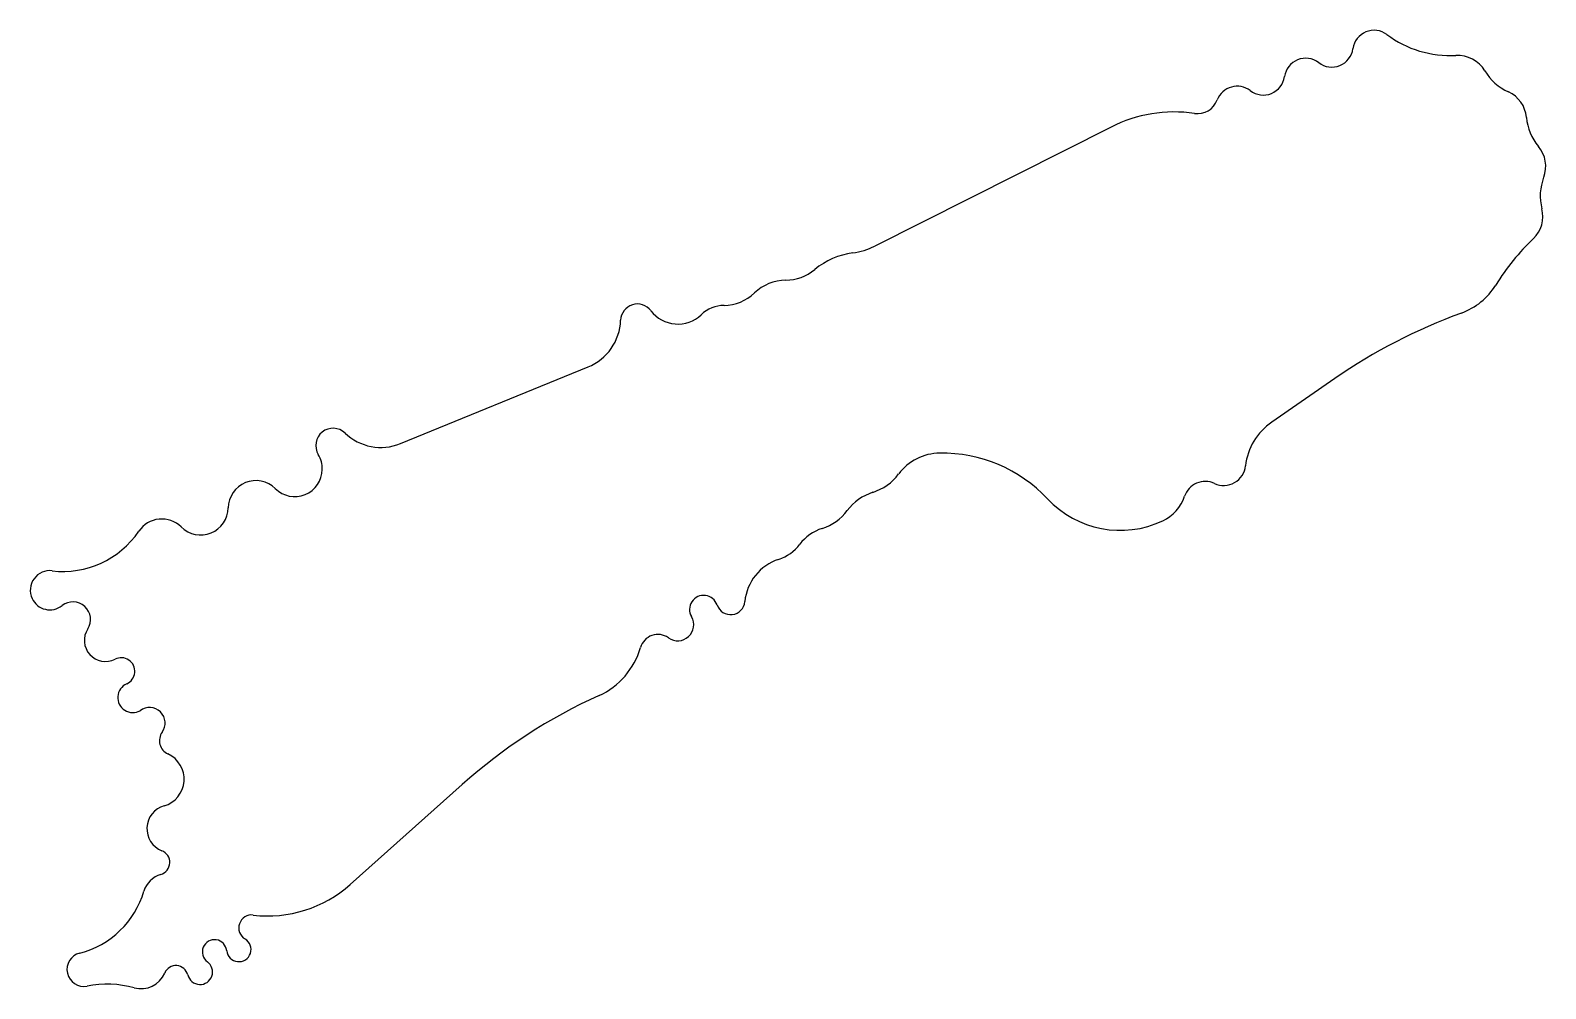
# Model space of a CAD drawing. Extents: x 519 to 4618, y -2784 to -191.
import ezdxf

# ---------------------------------------------------------------- set-up
doc = ezdxf.new("R2010")
doc.units = 0
doc.layers.add('MODELSKETCH_VISIBLE', color=7, linetype='CONTINUOUS')

msp = doc.modelspace()

# ---------------------------------------------------------------- linework, layer by layer
at = {"layer": 'MODELSKETCH_VISIBLE'}
for p, q in [((3442.7, -452.4), (2803.3, -774.5)), ((1520.2, -1308.9), (2028.1, -1101.5)), ((4048, -1132.8), (3877.2, -1250.6)), ((1687.5, -2231.3), (1384.3, -2501.5))]:
    msp.add_line(p, q, dxfattribs=at)
for centre, radius, start, end in [((4154.3, -248.7), 57.9, 53.1906, 171.9269), ((4359.7, 25.7), 284.8, 233.1906, 273.207), ((4039.7, -232.4), 57.9, 232.4847, 351.9269), ((3969.2, -324.3), 57.9, 52.4847, 171.9269), ((4380.4, -343.9), 85.3, 30.6073, 93.207), ((3854.5, -308), 57.9, 232.4847, 351.9269), ((4575.4, -228.5), 141.2, 210.6073, 245.753), ((3784, -399.9), 57.9, 52.4847, 159.1793), ((4483.1, -433.5), 83.6, 4.8717, 65.753), ((3676.4, -359), 57.2, 261.8173, 339.1793), ((3614, -792.7), 381, 81.8173, 116.7329), ((4706.8, -414.4), 141, 184.8717, 220.0323), ((4534.9, -558.8), 83.6, 339.1516, 40.0323), ((4744.7, -638.7), 141, 159.1516, 194.3123), ((4527.8, -694.1), 82.9, 314.033, 14.3123), ((2718.5, -606.1), 188.5, 277.7762, 296.7329), ((5044.4, -1228.5), 660.4, 134.033, 148.1448), ((2771.7, -995.7), 204.7, 97.7762, 129.5886), ((2561, -741), 125.9, 270.8524, 309.5886), ((2394, -812.9), 122.1, 270.8524, 313.5591), ((2564.7, -992.5), 125.7, 90.8524, 133.5591), ((4326.9, -782.7), 184.3, 290.0872, 328.1448), ((2161.7, -976.8), 45.6, 37.2073, 178.0399), ((2397.2, -1026.6), 91.6, 90.8524, 133.5591), ((1974.6, -970.4), 141.6, 292.2058, 358.0399), ((2271, -893.9), 91.6, 217.2073, 313.5591), ((4913.9, -2387.7), 1524.6, 110.0872, 124.6045), ((1338.2, -1314.2), 46.8, 46.2736, 211.306), ((3971.5, -1387.3), 166, 124.6045, 173.692), ((1467.3, -1179.3), 140, 226.2736, 292.2058), ((1234.3, -1377.4), 74.8, 359.056, 31.306), ((2981.4, -1476.3), 141.7, 90.9132, 143.0363), ((2985.3, -1726), 391.4, 43.1722, 90.9132), ((1234.3, -1377.4), 74.8, 225.3556, 359.056), ((2755, -1306), 141.6, 287.8356, 323.0363), ((3747.3, -1362.5), 59.6, 245.2949, 353.692), ((1129.3, -1483.8), 74.8, 45.3556, 179.056), ((3697.6, -1470.3), 59.1, 65.2949, 161.3813), ((2841.5, -1574.9), 141, 107.8356, 143.0363), ((3467.7, -1273.5), 270, 223.1722, 295.1202), ((3534.2, -1415.2), 113.4, 295.1202, 341.3813), ((874.7, -1587.7), 74.8, 45.3556, 145.9785), ((979.7, -1481.3), 74.8, 225.3556, 359.056), ((2619.3, -1407.7), 137.1, 287.8356, 323.0363), ((607.8, -1407.6), 247.2, 263.1807, 325.9785), ((2699, -1655.4), 123.1, 107.8356, 143.0363), ((2507.8, -1511.5), 116.2, 287.8356, 323.0363), ((2583.9, -1748.1), 132.3, 107.8356, 174.9208), ((572.1, -1705.6), 53, 83.1807, 205.0088), ((2340.7, -1757.7), 38.2, 18.7926, 210.4971), ((572.2, -1705.6), 53.1, 205.0088, 308.3036), ((634.6, -1784.5), 47.5, 327.1096, 128.3036), ((2413.5, -1732.9), 38.8, 198.7926, 354.9208), ((2270.5, -1799.1), 43.3, 234.4762, 30.4971), ((722.4, -1841.3), 57.1, 147.1096, 297.0152), ((2216.8, -1874.2), 49, 54.4762, 163.9723), ((1973.3, -1804.3), 204.3, 294.39, 343.9723), ((765.1, -1925.1), 36.9, 293.7718, 117.0152), ((796.4, -1996.1), 40.7, 113.7718, 299.2664), ((2663.1, -3325.6), 1466.1, 114.39, 131.7176), ((841.9, -2064.9), 42, 324.1747, 127.5288), ((908, -2112.6), 39.5, 144.1747, 245.442), ((860.4, -2216.8), 75, 285.9491, 65.442), ((898.7, -2350.6), 64.2, 105.9491, 248.3474), ((862.4, -2441.9), 34.1, 286.3848, 68.3474), ((891, -2539.1), 67.3, 106.3848, 163.46), ((592.1, -2450.3), 244.6, 284.3753, 343.46), ((1161, -2251.1), 335.6, 263.3534, 311.7176), ((1118.1, -2619.1), 35, 83.3534, 239.1634), ((1017.6, -2684), 33, 5.5966, 234.0092), ((1083.3, -2677.5), 33, 185.5966, 59.1634), ((664.1, -2731.6), 45.8, 104.3753, 280.8186), ((818.6, -2713.9), 69.7, 254.9849, 336.9784), ((913.1, -2754.1), 33, 13.7255, 156.9784), ((978.2, -2738.2), 34, 193.7255, 54.0092), ((726.4, -3057.5), 286.1, 74.9849, 100.8186)]:
    msp.add_arc(centre, radius, start, end, dxfattribs=at)

doc.saveas('drawing.dxf')
